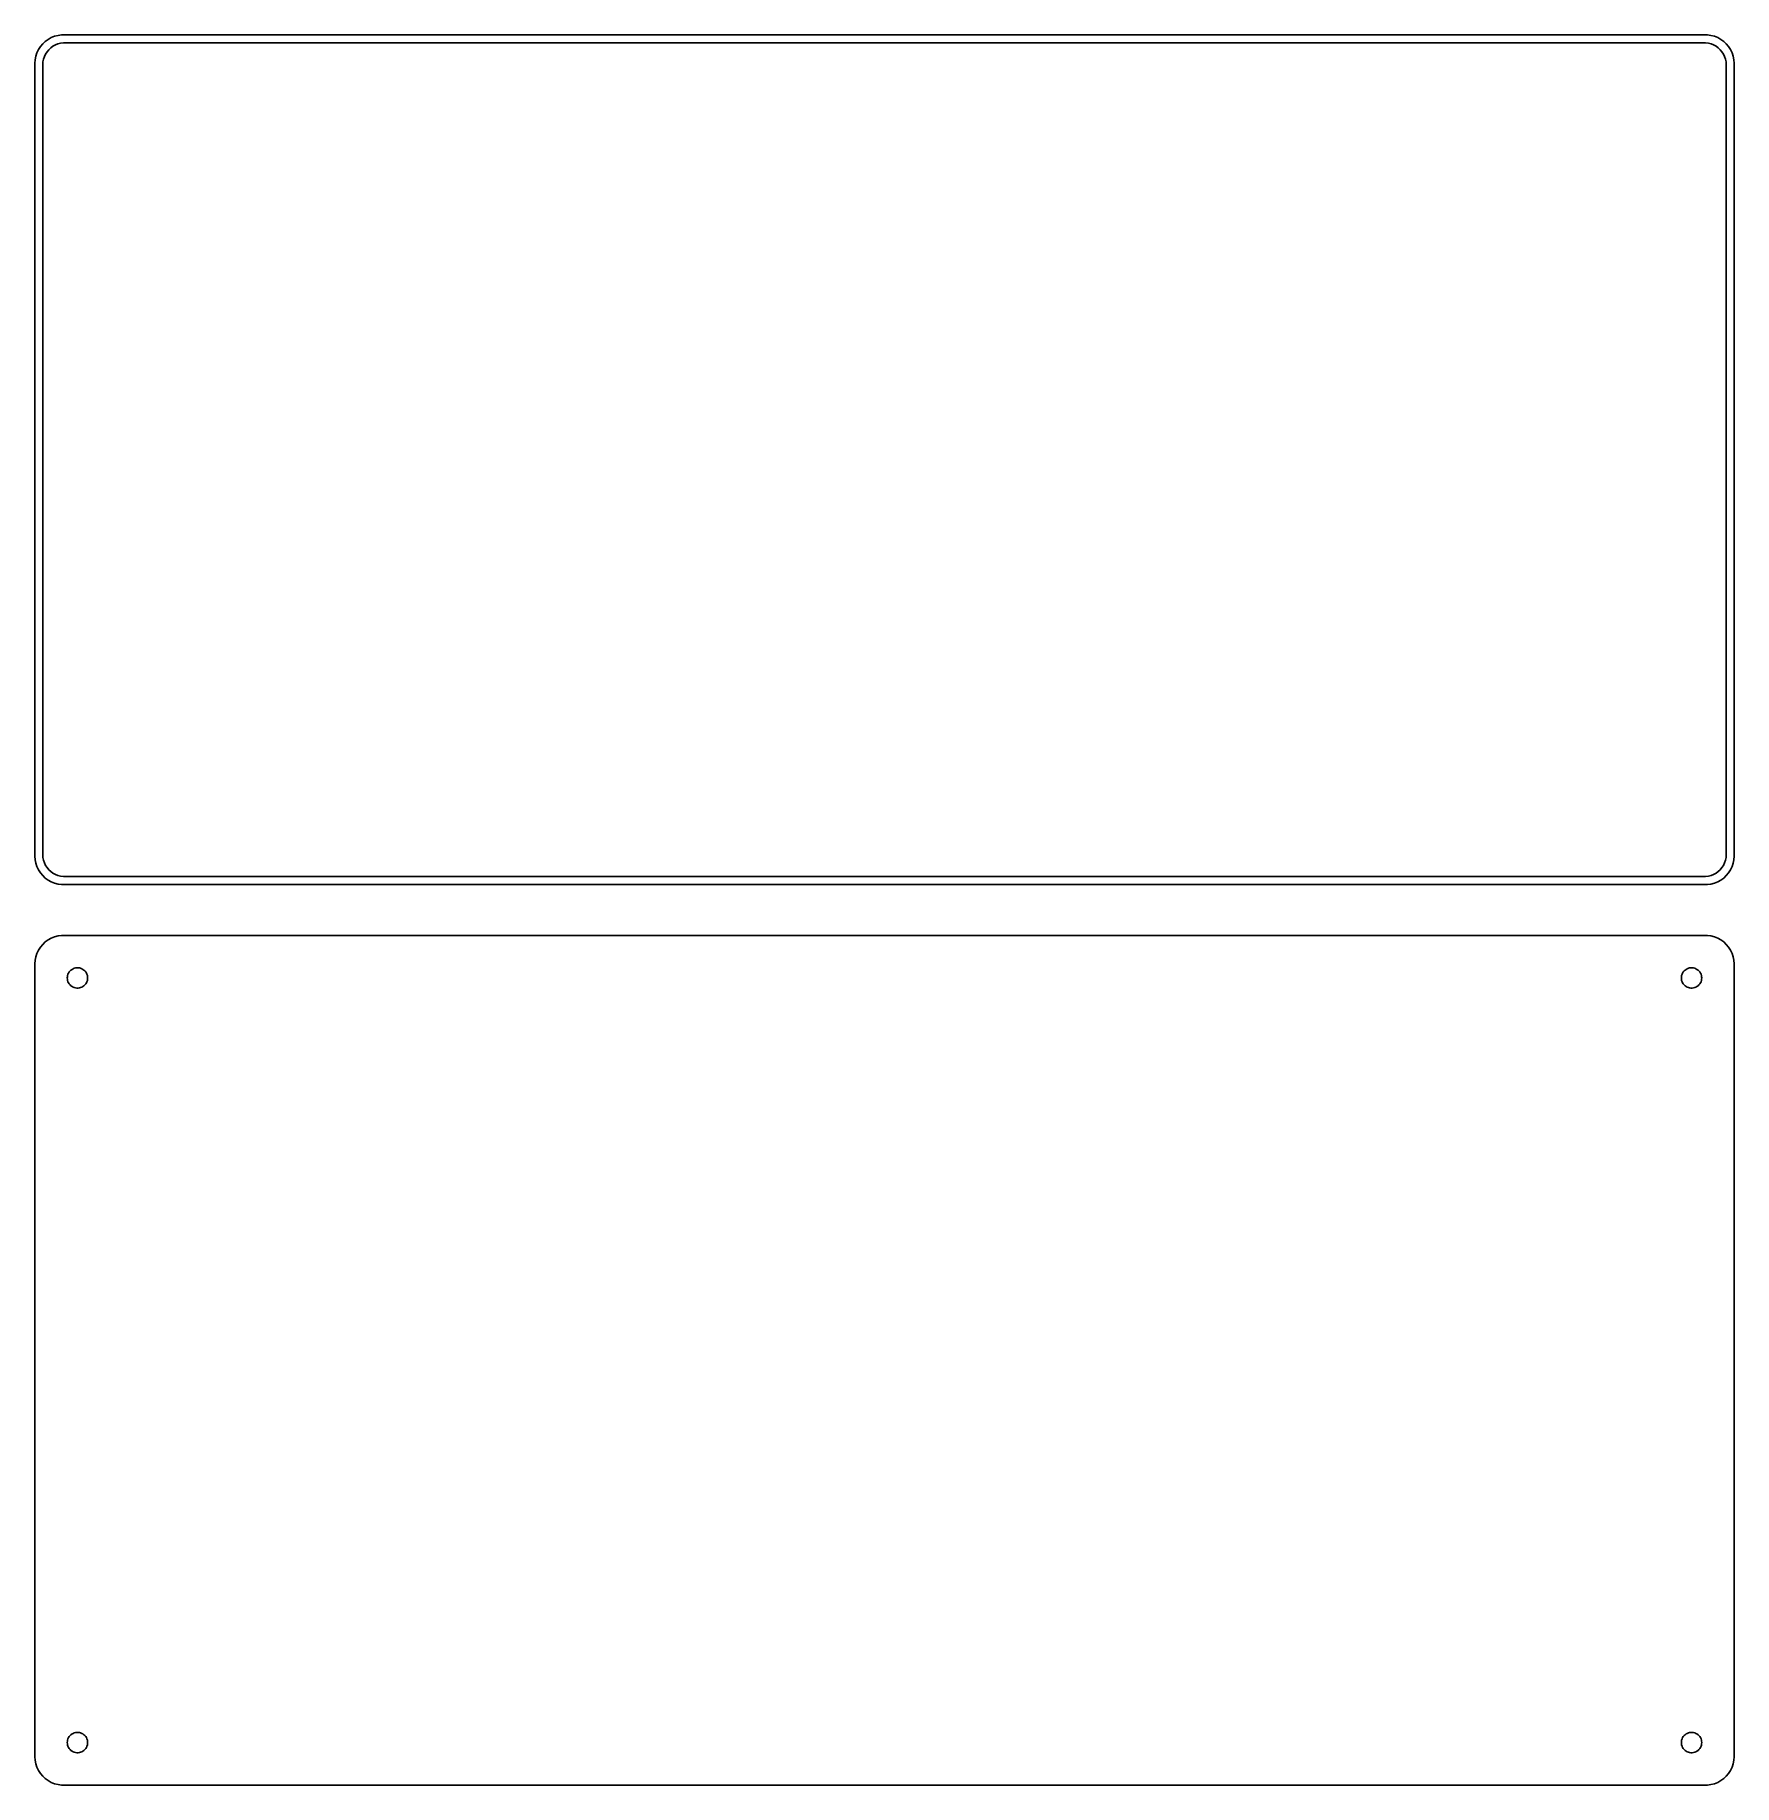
# Model space of a CAD drawing. Header units: metres. Extents: x -150 to 150, y 84 to 393.
import ezdxf

# ---------------------------------------------------------------- set-up
doc = ezdxf.new("R2010")
doc.units = ezdxf.units.M

msp = doc.modelspace()

# ---------------------------------------------------------------- linework, layer by layer
for p, q in [((-147.129, 392.524), (-147.679, 392.222)), ((-146.545, 392.755), (-147.129, 392.524)), ((-145.937, 392.911), (-146.545, 392.755)), ((-145.314, 392.99), (-145.937, 392.911)), ((145.314, 392.99), (-145.314, 392.99)), ((145.937, 392.911), (145.314, 392.99)), ((146.545, 392.755), (145.937, 392.911)), ((147.129, 392.524), (146.545, 392.755)), ((147.679, 392.222), (147.129, 392.524)), ((-149.649, 389.841), (-149.843, 389.243)), ((-149.382, 390.409), (-149.649, 389.841)), ((-149.045, 390.939), (-149.382, 390.409)), ((-148.645, 391.423), (-149.045, 390.939)), ((-148.187, 391.853), (-148.645, 391.423)), ((-148.348, 389.174), (-148.141, 389.614)), ((-147.679, 392.222), (-148.187, 391.853)), ((-148.141, 389.614), (-147.88, 390.024)), ((-147.88, 390.024), (-147.571, 390.399)), ((-147.571, 390.399), (-147.216, 390.731)), ((-147.216, 390.731), (-146.823, 391.017)), ((-146.823, 391.017), (-146.398, 391.251)), ((-146.398, 391.251), (-145.946, 391.43)), ((-145.946, 391.43), (-145.475, 391.551)), ((-145.475, 391.551), (-144.993, 391.612)), ((-144.993, 391.612), (144.993, 391.612)), ((144.993, 391.612), (145.475, 391.551)), ((145.475, 391.551), (145.946, 391.43)), ((145.946, 391.43), (146.398, 391.251)), ((146.398, 391.251), (146.823, 391.017)), ((146.823, 391.017), (147.216, 390.731)), ((147.216, 390.731), (147.571, 390.399)), ((147.571, 390.399), (147.88, 390.024)), ((148.187, 391.853), (147.679, 392.222)), ((147.88, 390.024), (148.141, 389.614)), ((148.141, 389.614), (148.348, 389.174)), ((148.645, 391.423), (148.187, 391.853)), ((149.045, 390.939), (148.645, 391.423)), ((149.382, 390.409), (149.045, 390.939)), ((149.649, 389.841), (149.382, 390.409)), ((149.843, 389.243), (149.649, 389.841)), ((-149.961, 388.627), (-150, 388)), ((-150, 388), (-150, 248)), ((-149.843, 389.243), (-149.961, 388.627)), ((-148.619, 387.75), (-148.589, 388.235)), ((-148.619, 248.25), (-148.619, 387.75)), ((-148.589, 388.235), (-148.498, 388.712)), ((-148.498, 388.712), (-148.348, 389.174)), ((148.348, 389.174), (148.498, 388.712)), ((148.498, 388.712), (148.589, 388.235)), ((148.589, 388.235), (148.619, 387.75)), ((148.619, 387.75), (148.619, 248.25)), ((149.961, 388.627), (149.843, 389.243)), ((150, 388), (149.961, 388.627)), ((150, 248), (150, 388)), ((-150, 248), (-149.961, 247.373)), ((-149.961, 247.373), (-149.843, 246.757)), ((-148.589, 247.765), (-148.619, 248.25)), ((-148.498, 247.288), (-148.589, 247.765)), ((-148.348, 246.826), (-148.498, 247.288)), ((148.498, 247.288), (148.348, 246.826)), ((148.589, 247.765), (148.498, 247.288)), ((148.619, 248.25), (148.589, 247.765)), ((149.843, 246.757), (149.961, 247.373)), ((149.961, 247.373), (150, 248)), ((-149.843, 246.757), (-149.649, 246.159)), ((-149.649, 246.159), (-149.382, 245.591)), ((-149.382, 245.591), (-149.045, 245.061)), ((-149.045, 245.061), (-148.645, 244.577)), ((-148.645, 244.577), (-148.187, 244.147)), ((-148.141, 246.386), (-148.348, 246.826)), ((-148.187, 244.147), (-147.679, 243.778)), ((-147.88, 245.976), (-148.141, 246.386)), ((-147.571, 245.601), (-147.88, 245.976)), ((-147.216, 245.269), (-147.571, 245.601)), ((-146.823, 244.983), (-147.216, 245.269)), ((-146.398, 244.749), (-146.823, 244.983)), ((-145.946, 244.57), (-146.398, 244.749)), ((-145.475, 244.449), (-145.946, 244.57)), ((-144.993, 244.388), (-145.475, 244.449)), ((144.993, 244.388), (-144.993, 244.388)), ((145.475, 244.449), (144.993, 244.388)), ((145.946, 244.57), (145.475, 244.449)), ((146.398, 244.749), (145.946, 244.57)), ((146.823, 244.983), (146.398, 244.749)), ((147.216, 245.269), (146.823, 244.983)), ((147.571, 245.601), (147.216, 245.269)), ((147.88, 245.976), (147.571, 245.601)), ((147.679, 243.778), (148.187, 244.147)), ((148.141, 246.386), (147.88, 245.976)), ((148.348, 246.826), (148.141, 246.386)), ((148.187, 244.147), (148.645, 244.577)), ((148.645, 244.577), (149.045, 245.061)), ((149.045, 245.061), (149.382, 245.591)), ((149.382, 245.591), (149.649, 246.159)), ((149.649, 246.159), (149.843, 246.757)), ((-147.679, 243.778), (-147.129, 243.476)), ((-147.129, 243.476), (-146.545, 243.245)), ((-146.545, 243.245), (-145.937, 243.089)), ((-145.937, 243.089), (-145.314, 243.01)), ((-145.314, 243.01), (145.314, 243.01)), ((145.314, 243.01), (145.937, 243.089)), ((145.937, 243.089), (146.545, 243.245)), ((146.545, 243.245), (147.129, 243.476)), ((147.129, 243.476), (147.679, 243.778)), ((-149.045, 231.939), (-149.382, 231.409)), ((-148.645, 232.423), (-149.045, 231.939)), ((-148.187, 232.853), (-148.645, 232.423)), ((-147.679, 233.222), (-148.187, 232.853)), ((-147.129, 233.524), (-147.679, 233.222)), ((-146.545, 233.755), (-147.129, 233.524)), ((-145.937, 233.911), (-146.545, 233.755)), ((-145.314, 233.99), (-145.937, 233.911)), ((145.314, 233.99), (-145.314, 233.99)), ((145.937, 233.911), (145.314, 233.99)), ((146.545, 233.755), (145.937, 233.911)), ((147.129, 233.524), (146.545, 233.755)), ((147.679, 233.222), (147.129, 233.524)), ((148.187, 232.853), (147.679, 233.222)), ((148.645, 232.423), (148.187, 232.853)), ((149.045, 231.939), (148.645, 232.423)), ((149.382, 231.409), (149.045, 231.939)), ((-149.961, 229.627), (-150, 229)), ((-150, 229), (-150, 89)), ((-149.843, 230.243), (-149.961, 229.627)), ((-149.649, 230.841), (-149.843, 230.243)), ((-149.382, 231.409), (-149.649, 230.841)), ((149.649, 230.841), (149.382, 231.409)), ((149.843, 230.243), (149.649, 230.841)), ((149.961, 229.627), (149.843, 230.243)), ((150, 229), (149.961, 229.627)), ((150, 89), (150, 229)), ((-144.3, 226.5), (-144.286, 226.726)), ((-144.286, 226.274), (-144.3, 226.5)), ((-144.286, 226.726), (-144.243, 226.948)), ((-144.243, 226.052), (-144.286, 226.274)), ((-144.243, 226.948), (-144.174, 227.163)), ((-144.174, 225.837), (-144.243, 226.052)), ((-144.174, 227.163), (-144.077, 227.367)), ((-144.077, 225.633), (-144.174, 225.837)), ((-144.077, 227.367), (-143.956, 227.558)), ((-143.956, 225.442), (-144.077, 225.633)), ((-143.956, 227.558), (-143.812, 227.732)), ((-143.812, 227.732), (-143.647, 227.887)), ((-143.647, 227.887), (-143.464, 228.02)), ((-143.464, 228.02), (-143.266, 228.129)), ((-143.266, 228.129), (-143.056, 228.212)), ((-143.056, 228.212), (-142.837, 228.268)), ((-142.837, 228.268), (-142.613, 228.296)), ((-142.613, 228.296), (-142.387, 228.296)), ((-142.387, 228.296), (-142.163, 228.268)), ((-142.163, 228.268), (-141.944, 228.212)), ((-141.944, 228.212), (-141.734, 228.129)), ((-141.734, 228.129), (-141.536, 228.02)), ((-141.536, 228.02), (-141.353, 227.887)), ((-141.353, 227.887), (-141.188, 227.732)), ((-141.188, 227.732), (-141.044, 227.558)), ((-141.044, 227.558), (-140.923, 227.367)), ((-140.923, 225.633), (-141.044, 225.442)), ((-140.923, 227.367), (-140.826, 227.163)), ((-140.826, 225.837), (-140.923, 225.633)), ((-140.826, 227.163), (-140.757, 226.948)), ((-140.757, 226.052), (-140.826, 225.837)), ((-140.757, 226.948), (-140.714, 226.726)), ((-140.714, 226.274), (-140.757, 226.052)), ((-140.714, 226.726), (-140.7, 226.5)), ((-140.7, 226.5), (-140.714, 226.274)), ((140.7, 226.5), (140.714, 226.726)), ((140.714, 226.274), (140.7, 226.5)), ((140.714, 226.726), (140.757, 226.948)), ((140.757, 226.052), (140.714, 226.274)), ((140.757, 226.948), (140.826, 227.163)), ((140.826, 225.837), (140.757, 226.052)), ((140.826, 227.163), (140.923, 227.367)), ((140.923, 225.633), (140.826, 225.837)), ((140.923, 227.367), (141.044, 227.558)), ((141.044, 225.442), (140.923, 225.633)), ((141.044, 227.558), (141.188, 227.732)), ((141.188, 227.732), (141.353, 227.887)), ((141.353, 227.887), (141.536, 228.02)), ((141.536, 228.02), (141.734, 228.129)), ((141.734, 228.129), (141.944, 228.212)), ((141.944, 228.212), (142.163, 228.268)), ((142.163, 228.268), (142.387, 228.296)), ((142.387, 228.296), (142.613, 228.296)), ((142.613, 228.296), (142.837, 228.268)), ((142.837, 228.268), (143.056, 228.212)), ((143.056, 228.212), (143.266, 228.129)), ((143.266, 228.129), (143.464, 228.02)), ((143.464, 228.02), (143.647, 227.887)), ((143.647, 227.887), (143.812, 227.732)), ((143.812, 227.732), (143.956, 227.558)), ((143.956, 227.558), (144.077, 227.367)), ((144.077, 225.633), (143.956, 225.442)), ((144.077, 227.367), (144.174, 227.163)), ((144.174, 225.837), (144.077, 225.633)), ((144.174, 227.163), (144.243, 226.948)), ((144.243, 226.052), (144.174, 225.837)), ((144.243, 226.948), (144.286, 226.726)), ((144.286, 226.274), (144.243, 226.052)), ((144.286, 226.726), (144.3, 226.5)), ((144.3, 226.5), (144.286, 226.274)), ((-143.812, 225.268), (-143.956, 225.442)), ((-143.647, 225.113), (-143.812, 225.268)), ((-143.464, 224.98), (-143.647, 225.113)), ((-143.266, 224.871), (-143.464, 224.98)), ((-143.056, 224.788), (-143.266, 224.871)), ((-142.837, 224.732), (-143.056, 224.788)), ((-142.613, 224.704), (-142.837, 224.732)), ((-142.387, 224.704), (-142.613, 224.704)), ((-142.163, 224.732), (-142.387, 224.704)), ((-141.944, 224.788), (-142.163, 224.732)), ((-141.734, 224.871), (-141.944, 224.788)), ((-141.536, 224.98), (-141.734, 224.871)), ((-141.353, 225.113), (-141.536, 224.98)), ((-141.188, 225.268), (-141.353, 225.113)), ((-141.044, 225.442), (-141.188, 225.268)), ((141.188, 225.268), (141.044, 225.442)), ((141.353, 225.113), (141.188, 225.268)), ((141.536, 224.98), (141.353, 225.113)), ((141.734, 224.871), (141.536, 224.98)), ((141.944, 224.788), (141.734, 224.871)), ((142.163, 224.732), (141.944, 224.788)), ((142.387, 224.704), (142.163, 224.732)), ((142.613, 224.704), (142.387, 224.704)), ((142.837, 224.732), (142.613, 224.704)), ((143.056, 224.788), (142.837, 224.732)), ((143.266, 224.871), (143.056, 224.788)), ((143.464, 224.98), (143.266, 224.871)), ((143.647, 225.113), (143.464, 224.98)), ((143.812, 225.268), (143.647, 225.113)), ((143.956, 225.442), (143.812, 225.268)), ((-143.956, 92.558), (-143.812, 92.7322)), ((-143.812, 92.7322), (-143.647, 92.8869)), ((-143.647, 92.8869), (-143.464, 93.0198)), ((-143.464, 93.0198), (-143.266, 93.1287)), ((-143.266, 93.1287), (-143.056, 93.2119)), ((-143.056, 93.2119), (-142.837, 93.2681)), ((-142.837, 93.2681), (-142.613, 93.2964)), ((-142.613, 93.2964), (-142.387, 93.2964)), ((-142.387, 93.2964), (-142.163, 93.2681)), ((-142.163, 93.2681), (-141.944, 93.2119)), ((-141.944, 93.2119), (-141.734, 93.1287)), ((-141.734, 93.1287), (-141.536, 93.0198)), ((-141.536, 93.0198), (-141.353, 92.8869)), ((-141.353, 92.8869), (-141.188, 92.7322)), ((-141.188, 92.7322), (-141.044, 92.558)), ((141.044, 92.558), (141.188, 92.7322)), ((141.188, 92.7322), (141.353, 92.8869)), ((141.353, 92.8869), (141.536, 93.0198)), ((141.536, 93.0198), (141.734, 93.1287)), ((141.734, 93.1287), (141.944, 93.2119)), ((141.944, 93.2119), (142.163, 93.2681)), ((142.163, 93.2681), (142.387, 93.2964)), ((142.387, 93.2964), (142.613, 93.2964)), ((142.613, 93.2964), (142.837, 93.2681)), ((142.837, 93.2681), (143.056, 93.2119)), ((143.056, 93.2119), (143.266, 93.1287)), ((143.266, 93.1287), (143.464, 93.0198)), ((143.464, 93.0198), (143.647, 92.8869)), ((143.647, 92.8869), (143.812, 92.7322)), ((143.812, 92.7322), (143.956, 92.558)), ((-144.3, 91.5), (-144.286, 91.7256)), ((-144.286, 91.2744), (-144.3, 91.5)), ((-144.286, 91.7256), (-144.243, 91.9476)), ((-144.243, 91.0524), (-144.286, 91.2744)), ((-144.243, 91.9476), (-144.174, 92.1626)), ((-144.174, 90.8374), (-144.243, 91.0524)), ((-144.174, 92.1626), (-144.077, 92.3672)), ((-144.077, 90.6328), (-144.174, 90.8374)), ((-144.077, 92.3672), (-143.956, 92.558)), ((-143.956, 90.442), (-144.077, 90.6328)), ((-143.812, 90.2678), (-143.956, 90.442)), ((-143.647, 90.1131), (-143.812, 90.2678)), ((-143.464, 89.9802), (-143.647, 90.1131)), ((-143.266, 89.8713), (-143.464, 89.9802)), ((-143.056, 89.7881), (-143.266, 89.8713)), ((-142.837, 89.7319), (-143.056, 89.7881)), ((-142.613, 89.7036), (-142.837, 89.7319)), ((-142.387, 89.7036), (-142.613, 89.7036)), ((-142.163, 89.7319), (-142.387, 89.7036)), ((-141.944, 89.7881), (-142.163, 89.7319)), ((-141.734, 89.8713), (-141.944, 89.7881)), ((-141.536, 89.9802), (-141.734, 89.8713)), ((-141.353, 90.1131), (-141.536, 89.9802)), ((-141.188, 90.2678), (-141.353, 90.1131)), ((-141.044, 90.442), (-141.188, 90.2678)), ((-141.044, 92.558), (-140.923, 92.3672)), ((-140.923, 90.6328), (-141.044, 90.442)), ((-140.923, 92.3672), (-140.826, 92.1626)), ((-140.826, 90.8374), (-140.923, 90.6328)), ((-140.826, 92.1626), (-140.757, 91.9476)), ((-140.757, 91.0524), (-140.826, 90.8374)), ((-140.757, 91.9476), (-140.714, 91.7256)), ((-140.714, 91.2744), (-140.757, 91.0524)), ((-140.714, 91.7256), (-140.7, 91.5)), ((-140.7, 91.5), (-140.714, 91.2744)), ((140.7, 91.5), (140.714, 91.7256)), ((140.714, 91.2744), (140.7, 91.5)), ((140.714, 91.7256), (140.757, 91.9476)), ((140.757, 91.0524), (140.714, 91.2744)), ((140.757, 91.9476), (140.826, 92.1626)), ((140.826, 90.8374), (140.757, 91.0524)), ((140.826, 92.1626), (140.923, 92.3672)), ((140.923, 90.6328), (140.826, 90.8374)), ((140.923, 92.3672), (141.044, 92.558)), ((141.044, 90.442), (140.923, 90.6328)), ((141.188, 90.2678), (141.044, 90.442)), ((141.353, 90.1131), (141.188, 90.2678)), ((141.536, 89.9802), (141.353, 90.1131)), ((141.734, 89.8713), (141.536, 89.9802)), ((141.944, 89.7881), (141.734, 89.8713)), ((142.163, 89.7319), (141.944, 89.7881)), ((142.387, 89.7036), (142.163, 89.7319)), ((142.613, 89.7036), (142.387, 89.7036)), ((142.837, 89.7319), (142.613, 89.7036)), ((143.056, 89.7881), (142.837, 89.7319)), ((143.266, 89.8713), (143.056, 89.7881)), ((143.464, 89.9802), (143.266, 89.8713)), ((143.647, 90.1131), (143.464, 89.9802)), ((143.812, 90.2678), (143.647, 90.1131)), ((143.956, 90.442), (143.812, 90.2678)), ((143.956, 92.558), (144.077, 92.3672)), ((144.077, 90.6328), (143.956, 90.442)), ((144.077, 92.3672), (144.174, 92.1626)), ((144.174, 90.8374), (144.077, 90.6328)), ((144.174, 92.1626), (144.243, 91.9476)), ((144.243, 91.0524), (144.174, 90.8374)), ((144.243, 91.9476), (144.286, 91.7256)), ((144.286, 91.2744), (144.243, 91.0524)), ((144.286, 91.7256), (144.3, 91.5)), ((144.3, 91.5), (144.286, 91.2744)), ((-150, 89), (-149.961, 88.3733)), ((-149.961, 88.3733), (-149.843, 87.7566)), ((-149.843, 87.7566), (-149.649, 87.1594)), ((-149.649, 87.1594), (-149.382, 86.5912)), ((-149.382, 86.5912), (-149.045, 86.0611)), ((149.045, 86.0611), (149.382, 86.5912)), ((149.382, 86.5912), (149.649, 87.1594)), ((149.649, 87.1594), (149.843, 87.7566)), ((149.843, 87.7566), (149.961, 88.3733)), ((149.961, 88.3733), (150, 89)), ((-149.045, 86.0611), (-148.645, 85.5773)), ((-148.645, 85.5773), (-148.187, 85.1474)), ((-148.187, 85.1474), (-147.679, 84.7784)), ((-147.679, 84.7784), (-147.129, 84.4759)), ((-147.129, 84.4759), (-146.545, 84.2447)), ((-146.545, 84.2447), (-145.937, 84.0886)), ((-145.937, 84.0886), (-145.314, 84.0099)), ((-145.314, 84.0099), (145.314, 84.0099)), ((145.314, 84.0099), (145.937, 84.0886)), ((145.937, 84.0886), (146.545, 84.2447)), ((146.545, 84.2447), (147.129, 84.4759)), ((147.129, 84.4759), (147.679, 84.7784)), ((147.679, 84.7784), (148.187, 85.1474)), ((148.187, 85.1474), (148.645, 85.5773)), ((148.645, 85.5773), (149.045, 86.0611))]:
    msp.add_line(p, q)

doc.saveas('drawing.dxf')
